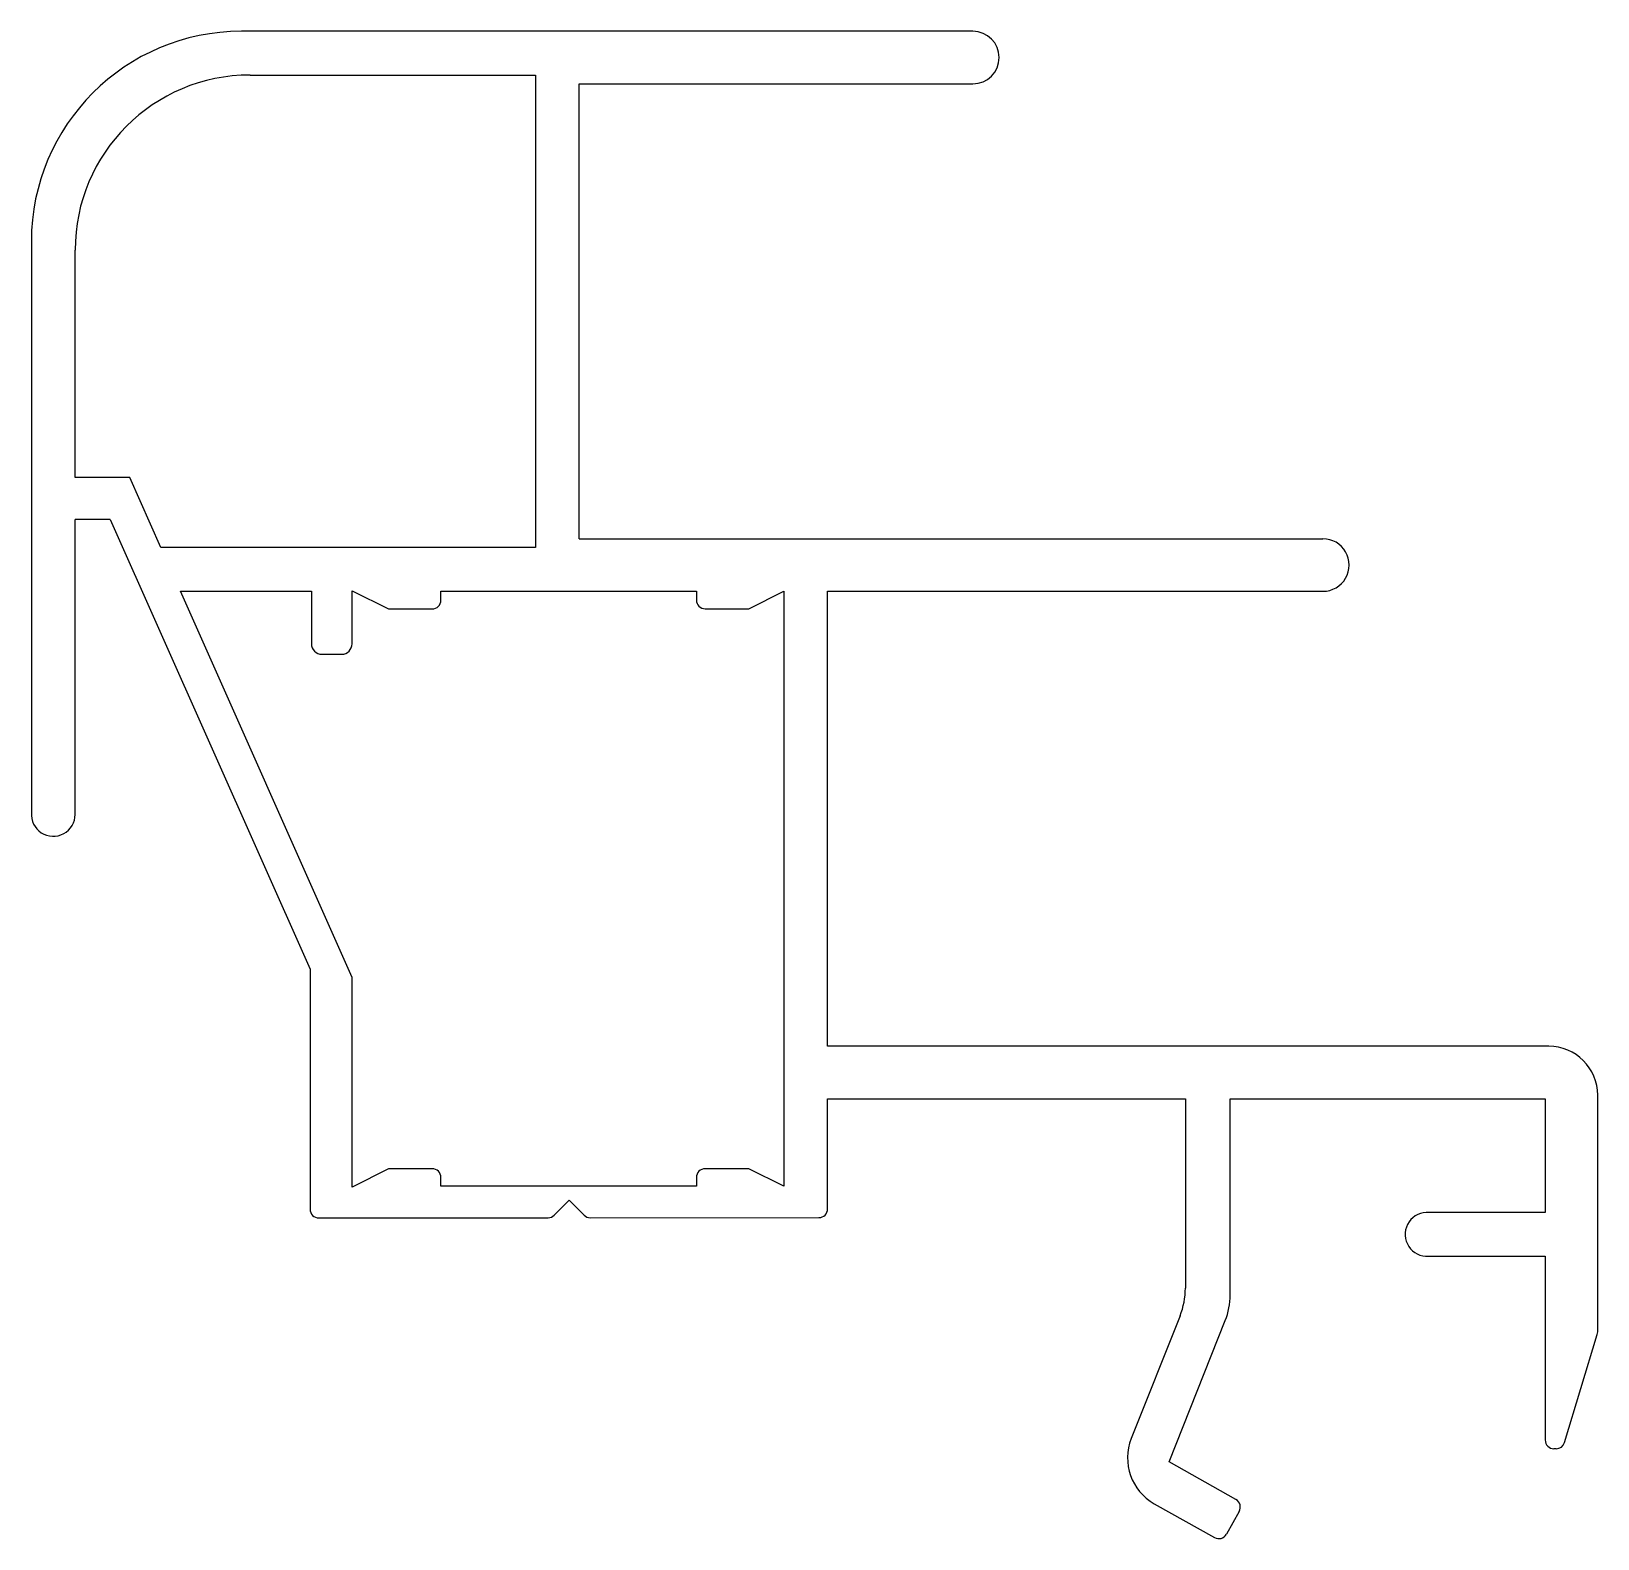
# Model space of a CAD drawing. Extents: x 2177.9 to 2222.7, y 2068.8 to 2111.8.
import ezdxf

# ---------------------------------------------------------------- set-up
doc = ezdxf.new("R2010")
doc.units = 0
doc.layers.get('0').update_dxf_attribs({"linetype": 'CONTINUOUS'})

msp = doc.modelspace()

# ---------------------------------------------------------------- linework, layer by layer
for p, q in [((2204.849, 2111.836), (2183.949, 2111.836)), ((2184.199, 2110.587), (2192.349, 2110.587)), ((2192.349, 2110.587), (2192.349, 2097.087)), ((2193.599, 2097.336), (2193.599, 2110.336)), ((2193.599, 2110.336), (2204.849, 2110.336)), ((2177.949, 2105.836), (2177.949, 2089.512)), ((2179.199, 2099.089), (2179.199, 2105.587)), ((2180.76, 2099.089), (2179.199, 2099.089)), ((2181.65, 2097.087), (2180.76, 2099.089)), ((2179.199, 2089.462), (2179.199, 2097.889)), ((2180.199, 2097.889), (2179.199, 2097.889)), ((2180.199, 2097.889), (2185.912, 2085.036)), ((2192.349, 2097.087), (2181.65, 2097.087)), ((2193.599, 2097.336), (2214.849, 2097.336)), ((2187.112, 2084.798), (2182.206, 2095.836)), ((2182.206, 2095.836), (2185.949, 2095.836)), ((2185.949, 2095.836), (2185.949, 2094.336)), ((2187.112, 2094.336), (2187.112, 2095.849)), ((2187.112, 2095.849), (2188.149, 2095.333)), ((2189.649, 2095.583), (2189.649, 2095.836)), ((2189.649, 2095.836), (2196.949, 2095.836)), ((2196.949, 2095.836), (2196.949, 2095.586)), ((2198.449, 2095.336), (2199.449, 2095.837)), ((2199.449, 2095.837), (2199.449, 2078.837)), ((2200.699, 2082.836), (2200.699, 2095.836)), ((2200.699, 2095.836), (2214.849, 2095.836)), ((2188.149, 2095.333), (2189.399, 2095.333)), ((2197.199, 2095.336), (2198.449, 2095.336)), ((2186.249, 2094.036), (2186.812, 2094.036)), ((2185.912, 2085.036), (2185.912, 2078.181)), ((2187.112, 2078.808), (2187.112, 2084.798)), ((2221.299, 2082.836), (2200.699, 2082.836)), ((2222.699, 2074.673), (2222.699, 2081.436)), ((2200.699, 2078.191), (2200.699, 2081.336)), ((2200.699, 2081.336), (2210.919, 2081.336)), ((2210.919, 2081.336), (2210.919, 2075.928)), ((2212.199, 2075.735), (2212.199, 2081.336)), ((2212.199, 2081.336), (2221.199, 2081.336)), ((2221.199, 2081.336), (2221.199, 2078.086)), ((2188.149, 2079.338), (2187.112, 2078.808)), ((2189.399, 2079.338), (2188.149, 2079.338)), ((2198.449, 2079.338), (2197.199, 2079.338)), ((2199.449, 2078.837), (2198.449, 2079.338)), ((2189.649, 2078.835), (2189.649, 2079.088)), ((2196.949, 2078.835), (2189.649, 2078.835)), ((2196.949, 2079.088), (2196.949, 2078.835)), ((2193.312, 2078.436), (2192.886, 2078.009)), ((2193.739, 2078.009), (2193.312, 2078.436)), ((2186.163, 2077.931), (2192.709, 2077.936)), ((2193.916, 2077.936), (2200.449, 2077.941)), ((2221.199, 2078.086), (2217.796, 2078.086)), ((2217.866, 2076.836), (2221.199, 2076.836)), ((2221.199, 2076.836), (2221.199, 2071.586)), ((2210.767, 2075.133), (2209.373, 2071.627)), ((2210.454, 2070.962), (2212.058, 2074.996)), ((2221.753, 2071.513), (2222.688, 2074.6)), ((2221.514, 2071.336), (2221.449, 2071.336)), ((2212.363, 2069.888), (2210.454, 2070.962)), ((2210.032, 2069.766), (2211.75, 2068.799)), ((2212.458, 2069.547), (2212.09, 2068.894))]:
    msp.add_line(p, q)
for centre, radius, start, end in [((2183.949, 2105.836), 6, 90, 180), ((2204.849, 2111.086), 0.75, 270, 90), ((2184.199, 2105.587), 5, 90, 180), ((2214.849, 2096.586), 0.75, 270, 90.0001), ((2189.399, 2095.583), 0.25, 270, 0), ((2197.199, 2095.586), 0.25, 180, 270), ((2186.249, 2094.336), 0.3, 180, 270), ((2186.812, 2094.336), 0.3, 270, 0), ((2178.573, 2089.462), 0.626, 175.4227, 0), ((2221.299, 2081.436), 1.4, 0, 90), ((2189.399, 2079.088), 0.25, 0, 90), ((2197.199, 2079.088), 0.25, 90, 180), ((2186.162, 2078.181), 0.25, 180, 270.0392), ((2192.709, 2078.186), 0.25, 270.0392, 315.0392), ((2193.916, 2078.186), 0.25, 225.0392, 270.0392), ((2200.449, 2078.191), 0.25, 270.0392, 360), ((2217.825, 2077.461), 0.626, 92.6552, 273.7326), ((2208.769, 2075.928), 2.15, 338.3243, 360), ((2210.199, 2075.735), 2, 338.3243, 360), ((2222.449, 2074.673), 0.25, 343.1416, 360), ((2210.767, 2071.073), 1.5, 158.3243, 240.6243), ((2221.449, 2071.586), 0.25, 180, 270), ((2221.514, 2071.586), 0.25, 270, 343.1416), ((2212.24, 2069.67), 0.25, 330.6243, 60.6243), ((2211.872, 2069.016), 0.25, 240.6243, 330.6243)]:
    msp.add_arc(centre, radius, start, end)

doc.saveas('drawing.dxf')
